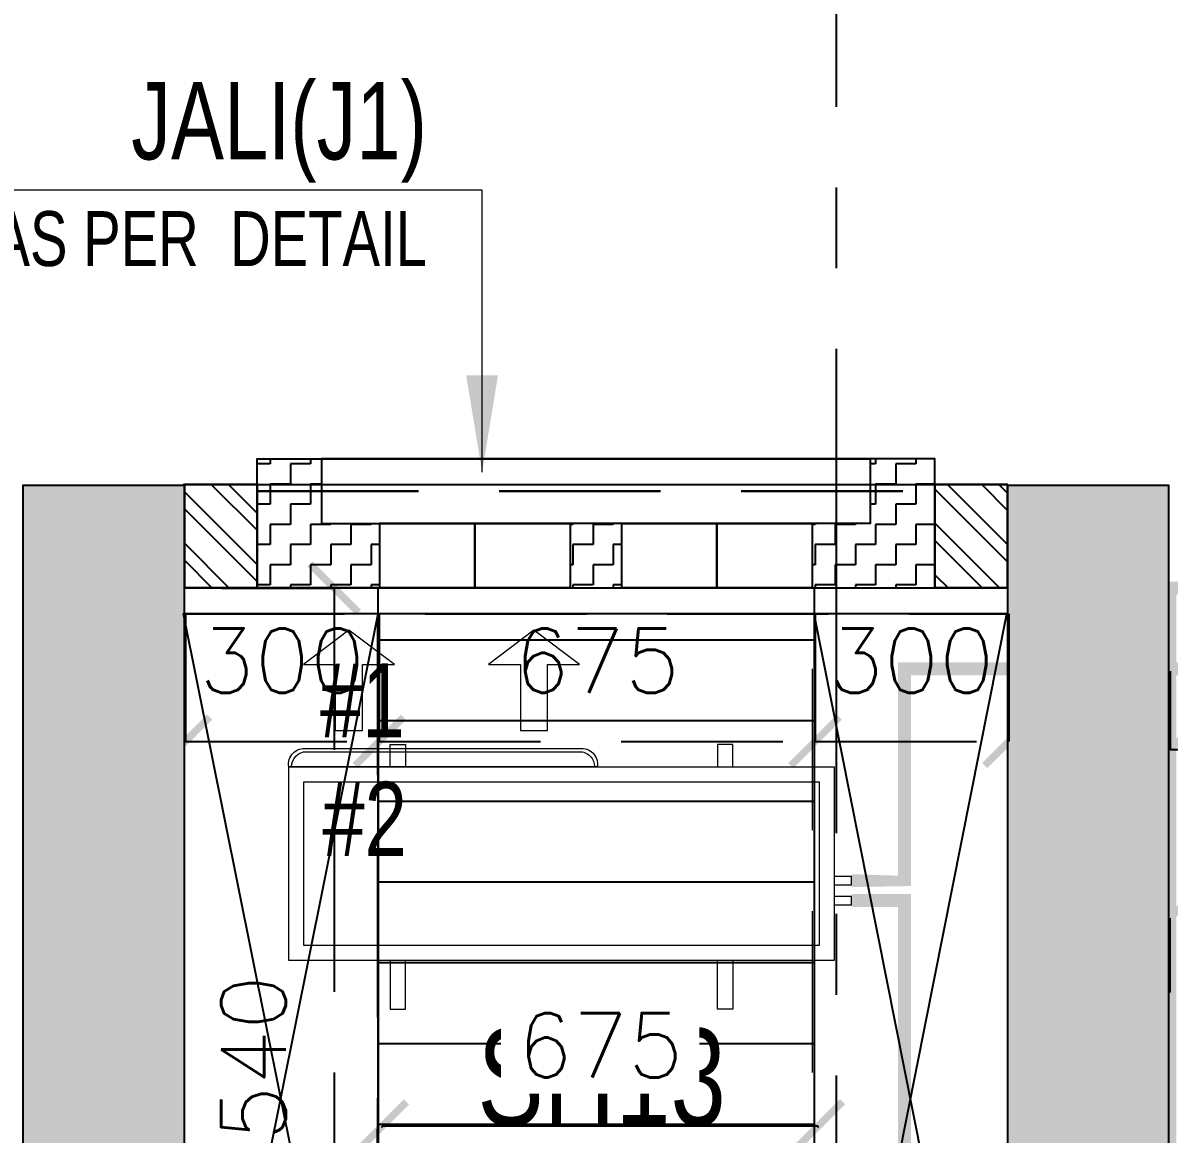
# Model space of a CAD drawing. Header units: millimetres. Extents: x 1135099 to 1230264, y -5736945 to -5695799.
# Drawn here: x 1213336 to 1215111, y -5710944 to -5709223 of the extents above; entities that cross this region are included whole.
import ezdxf

# ---------------------------------------------------------------- set-up
doc = ezdxf.new("R2010")
doc.units = ezdxf.units.MM
doc.header["$LTSCALE"] = 1000
doc.header["$MEASUREMENT"] = 0
for name, pattern in [('3BHK-A$0$AUDIT_D_120904163729-0', [0]), ('3BHK-A$0$PHANTOM2', [1.25, 0.625, -0.125, 0.125, -0.125, 0.125, -0.125]), ('AUDIT_D_120904163729-0', [0]), ('T8(T9 IS SIMILAR) - DIMENSION & TEXTING$0$HIDDEN', [0.375, 0.25, -0.125]), ('T8(T9 IS SIMILAR) - DIMENSION & TEXTING$0$T8 - TYPICAL FLOOR CORE$0$( Hidden )', [0.375, 0.25, -0.125]), ('T8(T9 IS SIMILAR) - DIMENSION & TEXTING$1$AUDIT_D_120904163729-0', [0]), ('T8(T9 IS SIMILAR) - TYPICAL FLOOR ELEVATION$1$AUDIT_D_120904163729-0', [0]), ('T8(T9 IS SIMILAR) - TYPICAL FLOOR ELEVATION$1$HIDDEN', [0.375, 0.25, -0.125]), ('T8(T9 IS SIMILAR)$0$$0$HIDDEN', [0.375, 0.25, -0.125]), ('T8(T9 IS SIMILAR)$0$HIDDEN', [0.375, 0.25, -0.125]), ('T8_REFUGE COLUMNS$0$CENTER2', [1.125, 0.75, -0.125, 0.125, -0.125])]:
    doc.linetypes.add(name, pattern=pattern)
doc.layers.get('0').update_dxf_attribs({"linetype": 'AUDIT_D_120904163729-0'})
for name, color, linetype, lineweight in [('3BHK-A$0$$1$A-WALL- 160', 6, 'Continuous', 30), ('3BHK-A$0$A-AC DRAIN PIPE', 94, 'Continuous', 18), ('3BHK-A$0$A-ODU', 30, 'Continuous', 20), ('T8(T9 IS SIMILAR) - DIMENSION & TEXTING$0$T8 - TYPICAL FLOOR CORE$0$a-Text', 4, 'Continuous', 0), ('T8(T9 IS SIMILAR) - DIMENSION & TEXTING$1$R0-18-10-2014-T1-1st Podium Floor Plan$0$Text', 2, 'Continuous', 0), ('T8(T9 IS SIMILAR) - TYPICAL FLOOR ELEVATION$0$ELE-1', 4, 'Continuous', 30), ('T8(T9 IS SIMILAR)$0$D&W', 8, 'Continuous', 25), ('T8(T9 IS SIMILAR)$0$SCPL BEAM', 191, 'T8(T9 IS SIMILAR)$0$$0$HIDDEN', 13)]:
    doc.layers.add(name, color=color, linetype=linetype, lineweight=lineweight)
for name, color, linetype in [('3BHK-A$0$$1$CUT-OUT', 49, 'Continuous'), ('3BHK-A$0$A-HATCH -160', 251, '3BHK-A$0$AUDIT_D_120904163729-0'), ('3BHK-A$0$CUT-OUT', 49, 'Continuous'), ('3BHK-A$0$ELE 1', 1, 'Continuous'), ('T8(T9 IS SIMILAR) - DIMENSION & TEXTING$0$A-DIMENSIONS', 2, 'T8(T9 IS SIMILAR) - DIMENSION & TEXTING$0$HIDDEN'), ('T8(T9 IS SIMILAR) - DIMENSION & TEXTING$0$A-PLUMBING', 7, 'T8(T9 IS SIMILAR) - DIMENSION & TEXTING$1$AUDIT_D_120904163729-0'), ('T8(T9 IS SIMILAR) - DIMENSION & TEXTING$0$U-TI-TEXT', 7, 'Continuous'), ('T8(T9 IS SIMILAR) - TYPICAL FLOOR ELEVATION$1$A-WALL HATCH', 252, 'T8(T9 IS SIMILAR) - TYPICAL FLOOR ELEVATION$1$AUDIT_D_120904163729-0'), ('T8(T9 IS SIMILAR) - TYPICAL FLOOR ELEVATION$1$A-WALL-FEATURES', 6, 'T8(T9 IS SIMILAR) - TYPICAL FLOOR ELEVATION$1$AUDIT_D_120904163729-0'), ('T8(T9 IS SIMILAR)$0$S-BEAM', 20, 'T8(T9 IS SIMILAR)$0$$0$HIDDEN'), ('T8_REFUGE COLUMNS$0$A-CENTERLINE', 193, 'T8_REFUGE COLUMNS$0$CENTER2'), ('T8_REFUGE COLUMNS$1$A-RCC COLS', 3, 'Continuous'), ('T8_TYPICAL COLUMNS$0$A-RCC COLS', 3, 'Continuous')]:
    doc.layers.add(name, color=color, linetype=linetype)
doc.layers.add('A-RERA CARPET AREA', color=30, linetype='Continuous', plot=False)
doc.layers.add('T8_REFUGE COLUMNS$1$COL-HATCH', color=7, linetype='Continuous', lineweight=25, true_color=0xa3a3a3)
doc.styles.add('T8(T9 IS SIMILAR) - DIMENSION & TEXTING$0$Romans 1', font='romans.shx', dxfattribs={"height": 100})
doc.styles.add('T8(T9 IS SIMILAR) - DIMENSION & TEXTING$0$T8 - TYPICAL FLOOR CORE$0$ARIAL ARROW', font='swisscl.ttf')
doc.styles.add('T8(T9 IS SIMILAR) - DIMENSION & TEXTING$1$ARIAL ARROW', font='swisscl.ttf')
doc.styles.add('T8(T9 IS SIMILAR) - DIMENSION & TEXTING$1$Tahoma', font='tahoma.ttf')
doc.dimstyles.new('T8(T9 IS SIMILAR) - DIMENSION & TEXTING$0$ALPINE S', dxfattribs={"dimscale": 0, "dimtxt": 100, "dimasz": 75, "dimexe": 0, "dimexo": 0, "dimgap": 75, "dimtad": 1, "dimdec": 0, "dimzin": 0, "dimdsep": 46, "dimtxsty": 'T8(T9 IS SIMILAR) - DIMENSION & TEXTING$0$Romans 1', "dimblk": 'T8(T9 IS SIMILAR) - DIMENSION & TEXTING$0$_ArchTick', "dimcen": 0.09, "dimclrd": 256, "dimclre": 256, "dimclrt": 7, "dimadec": 0, "dimazin": 0, "dimtfac": 1, "dimtdec": 0, "dimtofl": 0, "dimtmove": 1, "dimatfit": 0, "dimldrblk": 'T8(T9 IS SIMILAR) - DIMENSION & TEXTING$0$_Open90', "dimfxl": 1, "dimtolj": 1, "dimtzin": 0, "dimarcsym": 0})
doc.dimstyles.new('T8(T9 IS SIMILAR) - DIMENSION & TEXTING$1$SAMATA STD', dxfattribs={"dimtxt": 100, "dimasz": 50, "dimexe": 50, "dimexo": 50, "dimgap": 10, "dimtad": 0, "dimdec": 0, "dimrnd": 5, "dimzin": 0, "dimdsep": 46, "dimtxsty": 'T8(T9 IS SIMILAR) - DIMENSION & TEXTING$1$Tahoma', "dimblk": 'T8(T9 IS SIMILAR) - DIMENSION & TEXTING$1$_Origin2', "dimcen": -50, "dimdle": 50, "dimclrd": 7, "dimclre": 7, "dimclrt": 7, "dimadec": 0, "dimazin": 0, "dimtfac": 1, "dimtdec": 0, "dimtmove": 1, "dimatfit": 3, "dimfxl": 150, "dimtfill": 1, "dimtolj": 1, "dimtzin": 0, "dimlwd": -1, "dimlwe": -1, "dimarcsym": 0})
pattern_1 = [(45.00000000000001, (-0.652265147306025, 1285.594474900514), (-39.77475644174329, 39.7747564417433), []), (45.00000000000001, (25.8642391031608, 1285.594474900514), (-39.77475644174329, 39.7747564417433), [])]

# ---------------------------------------------------------------- blocks, each defined once
blk = doc.blocks.new('T8(T9 IS SIMILAR) - DIMENSION & TEXTING$0$_ArchTick')
at = {"color": 0, "linetype": 'ByBlock', "const_width": 0.15}
blk.add_lwpolyline([(-0.5, -0.5), (0.5, 0.5)], dxfattribs=at)
blk = doc.blocks.new('*D511')
at = {"layer": 'T8(T9 IS SIMILAR) - DIMENSION & TEXTING$0$A-DIMENSIONS', "linetype": 'T8(T9 IS SIMILAR) - DIMENSION & TEXTING$0$HIDDEN', "lineweight": -2, "transparency": 16777216}
for p, q in [((1215112.334628875, -5710724.679874544), (1215112.334628875, -5710609.48740771)), ((1218412.268408691, -5710724.679874544), (1218412.268408691, -5710609.48740771))]:
    blk.add_line(p, q, dxfattribs=at)
at = {"layer": 'T8(T9 IS SIMILAR) - DIMENSION & TEXTING$0$A-DIMENSIONS', "lineweight": -2, "transparency": 16777216}
blk.add_line((1218412.268408691, -5710609.48740771), (1215112.334628875, -5710609.48740771), dxfattribs=at)
at = {"layer": 'T8(T9 IS SIMILAR) - DIMENSION & TEXTING$0$A-DIMENSIONS', "linetype": 'ByBlock', "lineweight": -2, "transparency": 16777216, "xscale": 75, "yscale": 75, "zscale": 75, "rotation": 180}
blk.add_blockref('T8(T9 IS SIMILAR) - DIMENSION & TEXTING$0$_ArchTick', (1215112.334628875, -5710609.48740771), dxfattribs=at)
at = {"layer": 'T8(T9 IS SIMILAR) - DIMENSION & TEXTING$0$A-DIMENSIONS', "linetype": 'ByBlock', "lineweight": -2, "transparency": 16777216, "xscale": 75, "yscale": 75, "zscale": 75}
blk.add_blockref('T8(T9 IS SIMILAR) - DIMENSION & TEXTING$0$_ArchTick', (1218412.268408691, -5710609.48740771), dxfattribs=at)
at = {"layer": 'T8(T9 IS SIMILAR) - DIMENSION & TEXTING$0$A-DIMENSIONS', "color": 7, "linetype": 'ByBlock', "transparency": 16777216, "insert": (1216762.301518783, -5710484.48740771), "char_height": 100, "attachment_point": 5, "style": 'T8(T9 IS SIMILAR) - DIMENSION & TEXTING$0$Romans 1'}
blk.add_mtext('\\A1;3300', dxfattribs=at)
blk = doc.blocks.new('T8(T9 IS SIMILAR) - DIMENSION & TEXTING$0$_Open90')
at = {"color": 0, "linetype": 'ByBlock', "lineweight": -2}
for p, q in [((-0.5, 0.5), (0, 0)), ((0, 0), (-1, 0)), ((0, 0), (-0.5, -0.5))]:
    blk.add_line(p, q, dxfattribs=at)
blk = doc.blocks.new('*D513')
at = {"layer": 'T8(T9 IS SIMILAR) - DIMENSION & TEXTING$0$A-DIMENSIONS', "linetype": 'T8(T9 IS SIMILAR) - DIMENSION & TEXTING$0$HIDDEN', "lineweight": -2, "transparency": 16777216}
for p, q in [((1215112.334628875, -5710227.216015792), (1215112.334628875, -5710348.987700234)), ((1216012.275272912, -5710227.216015792), (1216012.275272912, -5710348.987700234))]:
    blk.add_line(p, q, dxfattribs=at)
at = {"layer": 'T8(T9 IS SIMILAR) - DIMENSION & TEXTING$0$A-DIMENSIONS', "lineweight": -2, "transparency": 16777216}
blk.add_line((1216012.275272912, -5710348.987700234), (1215112.334628875, -5710348.987700234), dxfattribs=at)
at = {"layer": 'T8(T9 IS SIMILAR) - DIMENSION & TEXTING$0$A-DIMENSIONS', "linetype": 'ByBlock', "lineweight": -2, "transparency": 16777216, "xscale": 75, "yscale": 75, "zscale": 75, "rotation": 180}
blk.add_blockref('T8(T9 IS SIMILAR) - DIMENSION & TEXTING$0$_ArchTick', (1215112.334628875, -5710348.987700234), dxfattribs=at)
at = {"layer": 'T8(T9 IS SIMILAR) - DIMENSION & TEXTING$0$A-DIMENSIONS', "linetype": 'ByBlock', "lineweight": -2, "transparency": 16777216, "xscale": 75, "yscale": 75, "zscale": 75}
blk.add_blockref('T8(T9 IS SIMILAR) - DIMENSION & TEXTING$0$_ArchTick', (1216012.275272912, -5710348.987700234), dxfattribs=at)
at = {"layer": 'T8(T9 IS SIMILAR) - DIMENSION & TEXTING$0$A-DIMENSIONS', "color": 7, "linetype": 'ByBlock', "transparency": 16777216, "insert": (1215562.304950894, -5710223.987700234), "char_height": 100, "attachment_point": 5, "style": 'T8(T9 IS SIMILAR) - DIMENSION & TEXTING$0$Romans 1'}
blk.add_mtext('\\A1;900', dxfattribs=at)
blk = doc.blocks.new('T8(T9 IS SIMILAR) - DIMENSION & TEXTING$1$_Origin2')
at = {"color": 0, "linetype": 'ByBlock', "lineweight": -2}
blk.add_line((-0.5, 0), (-1, 0), dxfattribs=at)
for radius in [0.5, 0.25]:
    blk.add_circle((0, 0), radius, dxfattribs=at)
blk = doc.blocks.new('*D404')
at = {"layer": 'T8(T9 IS SIMILAR) - DIMENSION & TEXTING$0$A-DIMENSIONS', "linetype": 'T8(T9 IS SIMILAR) - DIMENSION & TEXTING$0$HIDDEN', "lineweight": -2, "transparency": 16777216}
for p, q in [((1213587.268557632, -5710138.519158753), (1213587.268557632, -5710335.988566845)), ((1213887.453052098, -5710138.519158754), (1213887.453052098, -5710335.988566845))]:
    blk.add_line(p, q, dxfattribs=at)
at = {"layer": 'T8(T9 IS SIMILAR) - DIMENSION & TEXTING$0$A-DIMENSIONS', "lineweight": -2, "transparency": 16777216}
blk.add_line((1213587.268557632, -5710335.988566845), (1213887.453052098, -5710335.988566845), dxfattribs=at)
at = {"layer": 'T8(T9 IS SIMILAR) - DIMENSION & TEXTING$0$A-DIMENSIONS', "linetype": 'ByBlock', "lineweight": -2, "transparency": 16777216, "xscale": 75, "yscale": 75, "zscale": 75, "rotation": 180}
blk.add_blockref('T8(T9 IS SIMILAR) - DIMENSION & TEXTING$0$_ArchTick', (1213587.268557632, -5710335.988566845), dxfattribs=at)
at = {"layer": 'T8(T9 IS SIMILAR) - DIMENSION & TEXTING$0$A-DIMENSIONS', "linetype": 'ByBlock', "lineweight": -2, "transparency": 16777216, "xscale": 75, "yscale": 75, "zscale": 75}
blk.add_blockref('T8(T9 IS SIMILAR) - DIMENSION & TEXTING$0$_ArchTick', (1213887.453052098, -5710335.988566845), dxfattribs=at)
at = {"layer": 'T8(T9 IS SIMILAR) - DIMENSION & TEXTING$0$A-DIMENSIONS', "color": 7, "linetype": 'ByBlock', "transparency": 16777216, "insert": (1213737.360804865, -5710210.988566845), "char_height": 100, "attachment_point": 5, "style": 'T8(T9 IS SIMILAR) - DIMENSION & TEXTING$0$Romans 1'}
blk.add_mtext('\\A1;300', dxfattribs=at)
blk = doc.blocks.new('*D405')
at = {"layer": 'T8(T9 IS SIMILAR) - DIMENSION & TEXTING$0$A-DIMENSIONS', "linetype": 'T8(T9 IS SIMILAR) - DIMENSION & TEXTING$0$HIDDEN', "lineweight": -2, "transparency": 16777216}
for p, q in [((1213643.518408691, -5710098.811375679), (1213817.647120671, -5710098.811375679)), ((1213643.719358897, -5711639.150016902), (1213817.647120671, -5711639.150016902))]:
    blk.add_line(p, q, dxfattribs=at)
at = {"layer": 'T8(T9 IS SIMILAR) - DIMENSION & TEXTING$0$A-DIMENSIONS', "lineweight": -2, "transparency": 16777216}
blk.add_line((1213817.647120671, -5710098.811375679), (1213817.647120671, -5711639.150016902), dxfattribs=at)
at = {"layer": 'T8(T9 IS SIMILAR) - DIMENSION & TEXTING$0$A-DIMENSIONS', "linetype": 'ByBlock', "lineweight": -2, "transparency": 16777216, "xscale": 75, "yscale": 75, "zscale": 75}
for p, rotation in [((1213817.647120671, -5710098.811375679), 90), ((1213817.647120671, -5711639.150016902), 270)]:
    blk.add_blockref('T8(T9 IS SIMILAR) - DIMENSION & TEXTING$0$_ArchTick', p, dxfattribs=dict(at, rotation=rotation))
at = {"layer": 'T8(T9 IS SIMILAR) - DIMENSION & TEXTING$0$A-DIMENSIONS', "color": 7, "linetype": 'ByBlock', "transparency": 16777216, "insert": (1213692.647120672, -5710868.980696291), "char_height": 100, "attachment_point": 5, "rotation": 90, "style": 'T8(T9 IS SIMILAR) - DIMENSION & TEXTING$0$Romans 1'}
blk.add_mtext('\\A1;1540', dxfattribs=at)
blk = doc.blocks.new('*D211')
at = {"layer": 'T8(T9 IS SIMILAR) - DIMENSION & TEXTING$0$U-TI-TEXT', "linetype": 'T8(T9 IS SIMILAR) - DIMENSION & TEXTING$0$T8 - TYPICAL FLOOR CORE$0$( Hidden )', "lineweight": -2, "transparency": 16777216}
for p, q in [((6440.005908174673, 2940.409105030965), (6440.005908174673, 2942.408819175325)), ((7115.35770720127, 2940.409105030965), (7115.35770720127, 2942.408819175325))]:
    blk.add_line(p, q, dxfattribs=at)
at = {"layer": 'T8(T9 IS SIMILAR) - DIMENSION & TEXTING$0$U-TI-TEXT', "lineweight": -2, "transparency": 16777216}
blk.add_line((7115.35770720127, 2942.408819175325), (6440.005908174673, 2942.408819175325), dxfattribs=at)
at = {"layer": 'T8(T9 IS SIMILAR) - DIMENSION & TEXTING$0$U-TI-TEXT', "linetype": 'ByBlock', "lineweight": -2, "transparency": 16777216, "xscale": 75, "yscale": 75, "zscale": 75, "rotation": 180}
blk.add_blockref('T8(T9 IS SIMILAR) - DIMENSION & TEXTING$0$_ArchTick', (6440.005908174673, 2942.408819175325), dxfattribs=at)
at = {"layer": 'T8(T9 IS SIMILAR) - DIMENSION & TEXTING$0$U-TI-TEXT', "linetype": 'ByBlock', "lineweight": -2, "transparency": 16777216, "xscale": 75, "yscale": 75, "zscale": 75}
blk.add_blockref('T8(T9 IS SIMILAR) - DIMENSION & TEXTING$0$_ArchTick', (7115.35770720127, 2942.408819175325), dxfattribs=at)
at = {"layer": 'T8(T9 IS SIMILAR) - DIMENSION & TEXTING$0$U-TI-TEXT', "color": 7, "linetype": 'ByBlock', "transparency": 16777216, "insert": (6777.681807687972, 3067.408819175325), "char_height": 100, "attachment_point": 5, "style": 'T8(T9 IS SIMILAR) - DIMENSION & TEXTING$0$Romans 1', "bg_fill": 3, "box_fill_scale": 1.25, "bg_fill_color": 256, "bg_fill_true_color": 13158600, "bg_fill_transparency": 0}
blk.add_mtext('\\A1;675', dxfattribs=at)
blk = doc.blocks.new('*D251')
at = {"layer": 'T8(T9 IS SIMILAR) - DIMENSION & TEXTING$0$A-DIMENSIONS', "linetype": 'T8(T9 IS SIMILAR) - DIMENSION & TEXTING$0$HIDDEN', "lineweight": -2, "transparency": 16777216}
for p, q in [((1213887.453052099, -5710138.477851002), (1213887.453052099, -5710335.988566845)), ((1214562.604881546, -5710138.519158754), (1214562.604881546, -5710335.988566845))]:
    blk.add_line(p, q, dxfattribs=at)
at = {"layer": 'T8(T9 IS SIMILAR) - DIMENSION & TEXTING$0$A-DIMENSIONS', "lineweight": -2, "transparency": 16777216}
blk.add_line((1213887.453052099, -5710335.988566845), (1214562.604881546, -5710335.988566845), dxfattribs=at)
at = {"layer": 'T8(T9 IS SIMILAR) - DIMENSION & TEXTING$0$A-DIMENSIONS', "linetype": 'ByBlock', "lineweight": -2, "transparency": 16777216, "xscale": 75, "yscale": 75, "zscale": 75, "rotation": 180}
blk.add_blockref('T8(T9 IS SIMILAR) - DIMENSION & TEXTING$0$_ArchTick', (1213887.453052099, -5710335.988566845), dxfattribs=at)
at = {"layer": 'T8(T9 IS SIMILAR) - DIMENSION & TEXTING$0$A-DIMENSIONS', "linetype": 'ByBlock', "lineweight": -2, "transparency": 16777216, "xscale": 75, "yscale": 75, "zscale": 75}
blk.add_blockref('T8(T9 IS SIMILAR) - DIMENSION & TEXTING$0$_ArchTick', (1214562.604881546, -5710335.988566845), dxfattribs=at)
at = {"layer": 'T8(T9 IS SIMILAR) - DIMENSION & TEXTING$0$A-DIMENSIONS', "color": 7, "linetype": 'ByBlock', "transparency": 16777216, "insert": (1214225.028966823, -5710210.988566845), "char_height": 100, "attachment_point": 5, "style": 'T8(T9 IS SIMILAR) - DIMENSION & TEXTING$0$Romans 1'}
blk.add_mtext('\\A1;675', dxfattribs=at)
blk = doc.blocks.new('*D252')
at = {"layer": 'T8(T9 IS SIMILAR) - DIMENSION & TEXTING$0$A-DIMENSIONS', "linetype": 'T8(T9 IS SIMILAR) - DIMENSION & TEXTING$0$HIDDEN', "lineweight": -2, "transparency": 16777216}
for p, q in [((1214562.604881546, -5710138.519158754), (1214562.604881546, -5710335.988566845)), ((1214862.819467773, -5710138.519158754), (1214862.819467773, -5710335.988566845))]:
    blk.add_line(p, q, dxfattribs=at)
at = {"layer": 'T8(T9 IS SIMILAR) - DIMENSION & TEXTING$0$A-DIMENSIONS', "lineweight": -2, "transparency": 16777216}
blk.add_line((1214562.604881546, -5710335.988566845), (1214862.819467773, -5710335.988566845), dxfattribs=at)
at = {"layer": 'T8(T9 IS SIMILAR) - DIMENSION & TEXTING$0$A-DIMENSIONS', "linetype": 'ByBlock', "lineweight": -2, "transparency": 16777216, "xscale": 75, "yscale": 75, "zscale": 75, "rotation": 180}
blk.add_blockref('T8(T9 IS SIMILAR) - DIMENSION & TEXTING$0$_ArchTick', (1214562.604881546, -5710335.988566845), dxfattribs=at)
at = {"layer": 'T8(T9 IS SIMILAR) - DIMENSION & TEXTING$0$A-DIMENSIONS', "linetype": 'ByBlock', "lineweight": -2, "transparency": 16777216, "xscale": 75, "yscale": 75, "zscale": 75}
blk.add_blockref('T8(T9 IS SIMILAR) - DIMENSION & TEXTING$0$_ArchTick', (1214862.819467773, -5710335.988566845), dxfattribs=at)
at = {"layer": 'T8(T9 IS SIMILAR) - DIMENSION & TEXTING$0$A-DIMENSIONS', "color": 7, "linetype": 'ByBlock', "transparency": 16777216, "insert": (1214711.71217466, -5710210.988566845), "char_height": 100, "attachment_point": 5, "style": 'T8(T9 IS SIMILAR) - DIMENSION & TEXTING$0$Romans 1'}
blk.add_mtext('\\A1;300', dxfattribs=at)
blk = doc.blocks.new('T8_REFUGE COLUMNS')
at = {"layer": 'T8_REFUGE COLUMNS$1$COL-HATCH', "linetype": 'ByBlock'}
h = blk.add_hatch(color=256, dxfattribs=at)
h.dxf.hatch_style = 1
h.paths.add_polyline_path([(1213587.069074492, -5709939.863253396), (1213337.069074492, -5709939.863253396), (1213337.069074492, -5714149.863253396), (1213587.069074492, -5714149.863253396)])
h = blk.add_hatch(color=256, dxfattribs=at)
h.dxf.hatch_style = 1
h.paths.add_polyline_path([(1214862.069074492, -5711799.863253396), (1215112.069074492, -5711799.863253396), (1215112.069074492, -5709939.863253396), (1214862.069074492, -5709939.863253396)])
at = {"layer": 'T8_REFUGE COLUMNS$0$A-CENTERLINE'}
blk.add_line((1214597.093489862, -5722853.457671415), (1214597.093489862, -5698299.636913834), dxfattribs=at)
at = {"layer": 'T8_REFUGE COLUMNS$1$A-RCC COLS', "linetype": 'ByBlock'}
for points in [[(1213587.069074492, -5709939.863253396), (1213337.069074492, -5709939.863253396), (1213337.069074492, -5714149.863253396), (1213587.069074492, -5714149.863253396)], [(1214862.069074492, -5711799.863253396), (1215112.069074492, -5711799.863253396), (1215112.069074492, -5709939.863253396), (1214862.069074492, -5709939.863253396)]]:
    blk.add_lwpolyline(points, close=True, dxfattribs=at)
blk = doc.blocks.new('T8_TYPICAL COLUMNS')
at = {"layer": 'T8_TYPICAL COLUMNS$0$A-RCC COLS', "linetype": 'ByBlock'}
blk.add_blockref('T8_REFUGE COLUMNS', (0, 0), dxfattribs=at)
blk = doc.blocks.new('3BHK-A$0$odu1')
at = {"layer": '3BHK-A$0$A-ODU'}
for p, q in [((258.0857615643181, -900.0000256346539), (258.0857615640853, -926.836104218848)), ((271.3864724240266, -900.0000256346539), (271.3864724242594, -926.8361042197794)), ((288.9625765089877, -900.0000256355852), (288.9625765089877, -926.8361042207107)), ((302.263287368929, -900.0000256355852), (302.263287368929, -926.8361042197794)), ((271.3864724242594, -926.8361042197794), (258.0857615640853, -926.836104218848)), ((302.263287368929, -926.8361042197794), (288.9625765089877, -926.8361042207107))]:
    blk.add_line(p, q, dxfattribs=at)
for points in [[(88.53255325462669, -533.0455384217203), (88.53255325485952, -55.00016371067613, 0.5048608702772018), (60.36588900559582, -82.77286919765174), (60.36588900582865, -505.2728329366073, 0.5048608702772015)], [(88.53255325462669, -528.7450531432405), (88.53255325485952, -59.30064898915589), (88.53255325485952, -59.30064898915589, 0.4142135623730951), (65.06033304706216, -82.77286919765174), (65.06033304752782, -505.272832935676, 0.4142135623730951), (88.53255325462669, -528.7450531432405)]]:
    blk.add_lwpolyline(points, format="xyb", close=True, dxfattribs=at)
for points in [[(388.532553255558, -900.0000256346539), (388.5325532553252, -55.00009816046804), (88.53255325485952, -55.00016371067613), (88.53255325509235, -900.000091184862)], [(365.0603330475278, -876.5278054270893), (365.0603330477607, -78.4723183689639), (112.0047734628897, -78.47238391824067), (112.0047734621912, -876.5278709772974)]]:
    blk.add_lwpolyline(points, close=True, dxfattribs=at)
at = {"layer": '3BHK-A$0$A-ODU', "color": 0, "lineweight": 20, "ltscale": 300}
for points in [[(32.02685608319007, -169.4094056291506), (-70.07730181980878, -169.4094056291506), (-70.07730181980878, -218.7010680651292), (-122.8897972870618, -148.284407440573), (-70.07730182004161, -77.86774681974202), (-70.07730182027444, -127.1594092557207), (32.02685608295724, -127.1594092547894)], [(32.02685608319007, -455.9811705006287), (-70.07730182027444, -455.9811704996973), (-70.07730182004161, -505.2728329347447), (-122.8897972865961, -434.8561723129824), (-70.07730181980878, -364.4395116902888), (-70.07730181980878, -413.7311741253361), (32.0268560834229, -413.7311741262674)]]:
    blk.add_lwpolyline(points, close=True, dxfattribs=at)
at = {"layer": '3BHK-A$0$A-ODU', "color": 3}
for points in [[(88.53255325485952, -212.2640391029418), (53.81435524555854, -212.2640391029418), (53.81435524555854, -235.7362593105063), (88.53255325485952, -235.7362593105063)], [(388.5325532550924, -212.2639735527337), (463.5329488592688, -212.2639479171485), (463.5329488592688, -235.736168124713), (388.5325532553252, -235.7361937602982)], [(88.53255325485952, -742.7362157953903), (53.81435524555854, -742.7362157953903), (53.81435524555854, -719.2639955878258), (88.53255325532518, -719.2639955878258)], [(388.5325532550924, -742.7361502451822), (463.5316181867383, -742.7361246086657), (463.5316181867383, -719.2639044011012), (388.532553255558, -719.2639300376177)]]:
    blk.add_lwpolyline(points, dxfattribs=at)
blk = doc.blocks.new('3BHK-A')
at = {"layer": '3BHK-A$0$A-HATCH -160', "linetype": 'ByBlock'}
h = blk.add_hatch(dxfattribs=at)
h.set_pattern_fill('ANSI32', color=256, scale=150)
h.set_pattern_definition(pattern_1)
h.paths.add_polyline_path([(1197682.395177151, -5709940.001921597), (1197794.897939085, -5709940.013618101), (1197794.897193033, -5710099.7622237), (1197682.394431079, -5710099.7622237)])
h = blk.add_hatch(dxfattribs=at)
h.set_pattern_fill('ANSI32', color=256, scale=150)
h.set_pattern_definition(pattern_1)
h.paths.add_polyline_path([(1198844.897193033, -5710099.7622237), (1198957.399954947, -5710099.7622237), (1198957.400701019, -5709939.757768404), (1198844.897193033, -5709939.7622237)])
at = {"layer": '3BHK-A$0$CUT-OUT'}
h = blk.add_hatch(dxfattribs=at)
h.set_pattern_fill('ANSI31', color=256, scale=1000, angle=135)
h.set_pattern_definition([(180, (11267.68155931402, 7945.864264402539), (-2.131628207280301e-14, -125), [])])
h.paths.add_polyline_path([(1198657.142167903, -5710098.537840246), (1197982.234535174, -5710098.537840242), (1197981.878582104, -5711639.121892944), (1198657.142167903, -5711639.121892944)])
at = {"layer": '3BHK-A$0$$1$A-WALL- 160', "linetype": 'ByBlock', "elevation": -0.02432551863291288}
for points in [[(1197794.897939085, -5709938.518926526), (1197682.395177151, -5709938.518926526), (1197682.394431079, -5710098.518926526), (1197794.897193033, -5710098.518926526)], [(1198844.897193033, -5709938.518926526), (1198957.400701019, -5709938.51447123), (1198957.399954947, -5710098.518926526), (1198844.897193033, -5710098.518926526)]]:
    blk.add_lwpolyline(points, close=True, dxfattribs=at)
at = {"layer": '3BHK-A$0$$1$CUT-OUT'}
for p, q in [((1198844.897193033, -5709938.518926526, -0.02432551863291288), (1197794.897939085, -5709938.518926526, -0.02432551863291288)), ((1198844.897193033, -5710098.518926526, -0.02432551863291288), (1197794.897193033, -5710098.518926526, -0.02432551863291288))]:
    blk.add_line(p, q, dxfattribs=at)
at = {"layer": '3BHK-A$0$A-AC DRAIN PIPE', "linetype": '3BHK-A$0$PHANTOM2', "ltscale": 0.1, "const_width": 20, "elevation": 0.1010743518941257}
for points in [[(1197923.995335492, -5710551.777666688), (1197841.985914585, -5710551.777666693), (1197841.985914588, -5710223.763079719), (1194188.449596971, -5710223.763079719), (1194188.449596972, -5710890.062403111), (1192557.721236588, -5710890.062403111)], [(1197923.995378201, -5710582.654481633), (1197841.985914585, -5710582.654481633), (1197841.985914585, -5711892.954630897), (1197432.369635714, -5711892.954630897)]]:
    blk.add_lwpolyline(points, dxfattribs=at)
at = {"layer": '3BHK-A$0$CUT-OUT'}
for p, q in [((1197981.990338453, -5711639.121892944, 0.3682588181893741), (1197683.775752229, -5710138.519158751, -0.02432551863291288)), ((1197683.797262534, -5711639.141772102, -0.02432551863291288), (1197981.990338454, -5710138.477851, 0.3682588181893741)), ((1198958.759056094, -5711639.141772102, -0.02432551863291288), (1198657.142167903, -5710138.477851, 0.3682588181882238)), ((1198657.142167903, -5711639.121892944, 0.3682588181893741), (1198958.780569544, -5710138.537864574, -0.02432551863291288))]:
    blk.add_line(p, q, dxfattribs=at)
at = {"layer": '3BHK-A$0$CUT-OUT', "elevation": 0.3682588181893741}
blk.add_lwpolyline([(1198657.142167903, -5710098.537840246), (1197982.234535174, -5710098.537840242), (1197981.878582104, -5711639.121892944), (1198657.142167903, -5711639.121892944)], close=True, dxfattribs=at)
at = {"layer": '3BHK-A$0$ELE 1', "linetype": 'ByBlock'}
for p, q in [((1197683.775752229, -5710138.519158751, -0.02432551863291288), (1198957.526145509, -5710138.519158751, -0.5138890929442232)), ((1197981.990338454, -5710138.519158751, 0.3682588181893741), (1197981.990338453, -5711639.121892944, 0.3682588181893741)), ((1198657.142167903, -5710138.519158751, 0.3682588181893741), (1198657.142167903, -5711639.121892944, 0.3682588181893741))]:
    blk.add_line(p, q, dxfattribs=at)
at = {"layer": '3BHK-A$0$A-ODU', "rotation": 270.0000792536792}
blk.add_blockref('3BHK-A$0$odu1', (1198850.831073517, -5710287.040267659, 0.1010743518941257), dxfattribs=at)
blk = doc.blocks.new('T8(T9 IS SIMILAR) - TYPICAL FLOOR ELEVATION$0$JG')
at = {"layer": 'T8(T9 IS SIMILAR) - TYPICAL FLOOR ELEVATION$1$A-WALL HATCH', "linetype": 'ByBlock'}
h = blk.add_hatch(dxfattribs=at)
h.set_pattern_fill('ZIGZAG', color=256, scale=250)
h.set_pattern_definition([(0, (0, 0), (31.25, 31.25), [31.25, -31.25]), (90, (31.25, 0), (-31.25, 31.25), [31.25, -31.25])])
h.paths.add_polyline_path([(1133312.256854269, -5722820.520059796), (1133392.470780536, -5722820.520059796), (1133392.470780536, -5722720.520030526), (1133312.256854269, -5722720.520030526)])
edge = h.paths.add_edge_path()
edge.add_line((1133877.164622129, -5722870.529525943), (1133877.164622129, -5722920.529525943))
edge.add_line((1133877.164622129, -5722920.529525943), (1133777.164622129, -5722920.529525943))
edge.add_line((1133777.164622129, -5722920.529525943), (1133777.164622129, -5722870.529525943))
edge.add_line((1133777.164622129, -5722870.529525943), (1133777.164622129, -5722820.529525943))
edge.add_line((1133777.164622129, -5722820.529525943), (1133687.364173081, -5722820.520059796))
edge.add_line((1133687.364173081, -5722820.520059796), (1133687.364182007, -5722720.520053368))
edge.add_line((1133687.364182007, -5722720.520053368), (1133877.164622127, -5722720.553921828))
edge.add_line((1133877.164622127, -5722720.553921828), (1133877.164611416, -5722870.529525943))
edge.add_line((1132827.363817403, -5722870.520059796), (1132827.363817403, -5722920.520059796))
edge.add_line((1132827.363817403, -5722920.520059796), (1132927.363817403, -5722920.520059796))
edge.add_line((1132927.363817403, -5722920.520059796), (1132927.363817403, -5722870.520059796))
edge.add_line((1132927.363817403, -5722870.520059796), (1132927.363817403, -5722820.520059796))
edge.add_line((1132927.363817403, -5722820.520059796), (1133017.363817403, -5722820.520059796))
edge.add_line((1133017.363817403, -5722820.520059796), (1133017.363808478, -5722720.520053368))
edge.add_line((1133017.363808478, -5722720.520053368), (1132827.363817405, -5722720.544455681))
edge.add_line((1132827.363817405, -5722720.544455681), (1132827.363828116, -5722870.520059796))
at = {"layer": 'T8(T9 IS SIMILAR) - TYPICAL FLOOR ELEVATION$0$ELE-1', "color": 5}
for p, q in [((1133017.363808478, -5722720.520053368, -1.270167410725539), (1133312.256854269, -5722720.520053368, -1.270167410725539)), ((1133164.810335836, -5722820.520059796, -1.270167410725539), (1133164.810335836, -5722720.520053368, -1.270167410725539)), ((1133687.364182007, -5722720.520053368, -1.270167410725539), (1133392.470780536, -5722720.520053368, -1.270167410725539)), ((1133539.917476809, -5722820.520059796, -1.270167410725539), (1133539.917476809, -5722720.520053368, -1.270167410725539)), ((1133312.256854269, -5722820.520059796, -1.270167410725539), (1133017.363817403, -5722820.520059796, -1.270167410725539)), ((1133392.470780536, -5722820.520059796, -1.270167410725539), (1133687.364173081, -5722820.520059796, -1.270167410725539)), ((1132927.363790743, -5722920.520059796, -1.270167410725539), (1133777.164622129, -5722920.529525943, -1.270167410725539))]:
    blk.add_line(p, q, dxfattribs=at)
at = {"layer": 'T8(T9 IS SIMILAR) - TYPICAL FLOOR ELEVATION$0$ELE-1', "color": 5, "linetype": 'T8(T9 IS SIMILAR) - TYPICAL FLOOR ELEVATION$1$HIDDEN'}
blk.add_line((1133877.164622129, -5722870.529525943, -1.270167410725539), (1132827.363790743, -5722870.520059796, -1.270167410725539), dxfattribs=at)
at = {"layer": 'T8(T9 IS SIMILAR) - TYPICAL FLOOR ELEVATION$1$A-WALL-FEATURES', "color": 3, "elevation": -1.270167410725539}
for points in [[(1132827.363817403, -5722870.520059796), (1132827.363817403, -5722870.520059796), (1132827.363817403, -5722920.520059796), (1132927.363817403, -5722920.520059796), (1132927.363817403, -5722870.520059796), (1132927.363817403, -5722820.520059796), (1133017.363817403, -5722820.520059796), (1133017.363808478, -5722720.520053368), (1132827.363817405, -5722720.544455681), (1132827.363828116, -5722870.520059796)], [(1133877.164622129, -5722870.529525943), (1133877.164622129, -5722870.529525943), (1133877.164622129, -5722920.529525943), (1133777.164622129, -5722920.529525943), (1133777.164622129, -5722870.529525943), (1133777.164622129, -5722820.529525943), (1133687.364173081, -5722820.520059796), (1133687.364182007, -5722720.520053368), (1133877.164622127, -5722720.553921828), (1133877.164611416, -5722870.529525943)]]:
    blk.add_lwpolyline(points, dxfattribs=at)
blk.add_lwpolyline([(1133312.256854269, -5722820.520059796), (1133392.470780536, -5722820.520059796), (1133392.470780536, -5722720.520030526), (1133312.256854269, -5722720.520030526)], close=True, dxfattribs=at)
blk = doc.blocks.new('T8(T9 IS SIMILAR) - TYPICAL FLOOR ELEVATION')
at = {"layer": 'T8(T9 IS SIMILAR) - TYPICAL FLOOR ELEVATION$1$A-WALL-FEATURES', "linetype": 'ByBlock', "rotation": 180}
blk.add_blockref('T8(T9 IS SIMILAR) - TYPICAL FLOOR ELEVATION$0$JG', (2347576.862649094, -11432819.07284837, 1.759730985036849), dxfattribs=at)
blk = doc.blocks.new('T8(T9 IS SIMILAR)')
at = {"layer": 'T8(T9 IS SIMILAR)$0$D&W', "linetype": 'ByBlock', "xscale": -1}
blk.add_blockref('3BHK-A', (2412544.595220001, 0, 0.5138890929442232), dxfattribs=at)
at = {"layer": 'T8(T9 IS SIMILAR)$0$D&W', "linetype": 'ByBlock'}
blk.add_blockref('T8(T9 IS SIMILAR) - TYPICAL FLOOR ELEVATION', (1.862645149230957e-09, 0), dxfattribs=at)
at = {"layer": 'T8(T9 IS SIMILAR)$0$S-BEAM'}
for p, q in [((1213584.964161708, -5709938.555115113, -0.2667117152577199), (1214861.433545961, -5709938.458326349, -0.2667117152577199)), ((1218411.484787359, -5709938.400073031, -0.4763169932446081), (1215111.43355219, -5709938.282606462, -0.2667117152577199)), ((1213584.979326769, -5710138.555114547, -0.2667117152577199), (1214861.448711022, -5710138.458325783, -0.2667117152577199)), ((1218411.475242539, -5710138.400072822, -0.4763168391700205), (1215111.42643313, -5710138.282606313, -0.2667117152577199))]:
    blk.add_line(p, q, dxfattribs=at)
at = {"layer": 'T8(T9 IS SIMILAR)$0$SCPL BEAM', "linetype": 'T8(T9 IS SIMILAR)$0$HIDDEN', "elevation": -0.2667117152577199}
blk.add_lwpolyline([(1214560.129690125, -5710138.481173405), (1213885.636994674, -5710138.532317052), (1213885.315460249, -5711599.227899769), (1214560.129690125, -5711598.83675904)], close=True, dxfattribs=at)
at = {"layer": 'T8(T9 IS SIMILAR)$0$D&W', "linetype": 'ByBlock'}
blk.add_blockref('T8_TYPICAL COLUMNS', (1.862645149230957e-09, 0), dxfattribs=at)
blk = doc.blocks.new('T8(T9 IS SIMILAR) - DIMENSION & TEXTING$0$A$C77D62699')
at = {"layer": 'T8(T9 IS SIMILAR) - DIMENSION & TEXTING$0$U-TI-TEXT', "linetype": 'ByBlock'}
dim = blk.add_linear_dim(base=(6440.005908174673, 2942.408819175325), p1=(7115.35770720127, 2875.648673964664, 1.128852537782743), p2=(6440.005908174673, 2875.648673964664, 1.128852537782743), dimstyle='T8(T9 IS SIMILAR) - DIMENSION & TEXTING$0$ALPINE S', override={"dimscale": 1, "dimfxl": 2, "dimfxlon": 1, "dimtfill": 1, "dimarcsym": 1}, dxfattribs=at)
dim.commit()
dim.dimension.update_dxf_attribs({"geometry": '*D211', "text_midpoint": (6777.681807687972, 3067.408819175325)})
blk = doc.blocks.new('T8(T9 IS SIMILAR) - DIMENSION & TEXTING')
at = {"layer": 'T8(T9 IS SIMILAR) - DIMENSION & TEXTING$0$T8 - TYPICAL FLOOR CORE$0$a-Text', "linetype": 'ByBlock', "insert": (1212482.319696859, -5710932.893672858), "char_height": 150, "width": 3499.365512000397, "attachment_point": 7, "style": 'T8(T9 IS SIMILAR) - DIMENSION & TEXTING$0$T8 - TYPICAL FLOOR CORE$0$ARIAL ARROW'}
blk.add_mtext('\\pi1557.46454;SH13', dxfattribs=at)
at = {"layer": 'T8(T9 IS SIMILAR) - DIMENSION & TEXTING$0$A-PLUMBING', "linetype": 'ByBlock'}
blk.add_blockref('T8(T9 IS SIMILAR) - DIMENSION & TEXTING$0$A$C77D62699', (1207452.264499907, -5713874.029783056), dxfattribs=at)
at = {"layer": 'T8(T9 IS SIMILAR) - DIMENSION & TEXTING$1$R0-18-10-2014-T1-1st Podium Floor Plan$0$Text', "style": 'T8(T9 IS SIMILAR) - DIMENSION & TEXTING$1$ARIAL ARROW'}
for s, insert, char_height, width, attachment_point in [('JALI(J1)\\P{\\H0.70833x;AS PER  DETAIL}', (1213961.550133291, -5709314.903900005, 0.4895635743113104), 120, 3557.379370709298, 3), ('#1', (1213926.788944152, -5710329.826766161, 0.03283945015443235), 114.75, 1512.561204234306, 9), ('#2', (1213930.383268516, -5710513.421305733, 0.03283945015443235), 114.75, 1512.561204234306, 9)]:
    blk.add_mtext(s, dxfattribs=dict(at, insert=insert, char_height=char_height, width=width, attachment_point=attachment_point))
at = {"layer": 'T8(T9 IS SIMILAR) - DIMENSION & TEXTING$0$A-DIMENSIONS', "linetype": 'ByBlock'}
dim = blk.add_linear_dim(base=(1213817.647120671, -5711639.150016902), p1=(1213643.518408691, -5710098.811375679), p2=(1213643.719358897, -5711639.150016902), angle=270, dimstyle='T8(T9 IS SIMILAR) - DIMENSION & TEXTING$0$ALPINE S', override={"dimscale": 1, "dimfxl": 5, "dimarcsym": 1}, dxfattribs=at)
dim.commit()
dim.dimension.update_dxf_attribs({"geometry": '*D405', "text_midpoint": (1213692.647120672, -5710868.980696291)})
for base, p1, p2, picture, middle in [((1213887.453052098, -5710335.988566845), (1213587.268557632, -5710138.519158753, 7.667097270314116e-05), (1213887.453052098, -5710138.519158754, 0.8821479111335974), '*D404', (1213737.360804865, -5710335.988566845)), ((1214862.819467773, -5710335.988566845), (1214562.604881546, -5710138.519158754), (1214862.819467773, -5710138.519158754, 0.4895635743113104), '*D252', (1214711.71217466, -5710335.988566845))]:
    dim = blk.add_linear_dim(base=base, p1=p1, p2=p2, dimstyle='T8(T9 IS SIMILAR) - DIMENSION & TEXTING$0$ALPINE S', override={"dimscale": 1, "dimfxl": 5, "dimarcsym": 1}, dxfattribs=at)
    dim.commit()
    dim.dimension.update_dxf_attribs({"geometry": picture, "text_midpoint": middle, "dimtype": 128})
for base, p1, p2, picture, middle in [((1214562.604881546, -5710335.988566845), (1213887.453052099, -5710138.477851002, 0.8821479111324471), (1214562.604881546, -5710138.519158754, 0.8821479111335974), '*D251', (1214225.028966823, -5710210.988566845)), ((1215112.334628875, -5710348.987700234), (1216012.275272912, -5710227.216015792), (1215112.334628875, -5710227.216015792, 0.3875931785049976), '*D513', (1215562.304950894, -5710223.987700234)), ((1215112.334628875, -5710609.48740771), (1218412.268408691, -5710724.679874544, 0.3875931785049976), (1215112.334628875, -5710724.679874544, 0.3875931785049976), '*D511', (1216762.301518783, -5710484.48740771))]:
    dim = blk.add_linear_dim(base=base, p1=p1, p2=p2, dimstyle='T8(T9 IS SIMILAR) - DIMENSION & TEXTING$0$ALPINE S', override={"dimscale": 1, "dimfxl": 5, "dimarcsym": 1}, dxfattribs=at)
    dim.commit()
    dim.dimension.update_dxf_attribs({"geometry": picture, "text_midpoint": middle})
at = {"layer": 'T8(T9 IS SIMILAR) - DIMENSION & TEXTING$1$R0-18-10-2014-T1-1st Podium Floor Plan$0$Text'}
blk.add_leader([(1214046.852220947, -5709919.039118664), (1214046.852220947, -5709482.527339477), (1213213.025392267, -5709482.491782394)], dimstyle='T8(T9 IS SIMILAR) - DIMENSION & TEXTING$1$SAMATA STD', override={"dimscale": 1, "dimasz": 150, "dimclrd": 2, "dimfxlon": 1, "dimarcsym": 1}, dxfattribs=at)

msp = doc.modelspace()

# ---------------------------------------------------------------- linework, layer by layer
at = {"layer": 'A-RERA CARPET AREA', "const_width": 20, "elevation": 0.6149634448385195}
msp.add_lwpolyline([(1213337.217496071, -5715374.044625693), (1213337.21495402, -5714273.453049365), (1213497.200034781, -5714273.699082563), (1213497.232415302, -5714148.838753114), (1213587.09620258, -5714148.809263992), (1213587.336247501, -5711799.257637868), (1215112.283734395, -5711799.256716271), (1215112.281156055, -5710098.652697917), (1218412.324587844, -5710098.615716401), (1218412.325951414, -5710748.98034921), (1218987.028640328, -5710748.980819839), (1218987.022450864, -5710588.834767955), (1221986.825684996, -5710588.834767955), (1221986.822082133, -5710748.85817928), (1222611.868518395, -5710748.868483902), (1222611.833097041, -5710073.526742379), (1222710.8615192, -5710073.535860717), (1222710.861800619, -5709913.336119822), (1225611.368169709, -5709913.332718384), (1225611.372596491, -5710073.343414729), (1225911.846482865, -5710073.617160532), (1225911.846028737, -5710698.610366824), (1227361.783455816, -5710698.344794664), (1227361.784865835, -5717398.513154873)], dxfattribs=at)

# ---------------------------------------------------------------- next in the draw order: block references
at = {"linetype": 'ByBlock'}
msp.add_blockref('T8(T9 IS SIMILAR)', (-1.37216046708636, 0.2067924262955785, -0.6392889634667603), dxfattribs=at)

# ---------------------------------------------------------------- next in the draw order: block references
msp.add_blockref('T8(T9 IS SIMILAR) - DIMENSION & TEXTING', (0, 0), dxfattribs=at)

doc.saveas('drawing.dxf')
